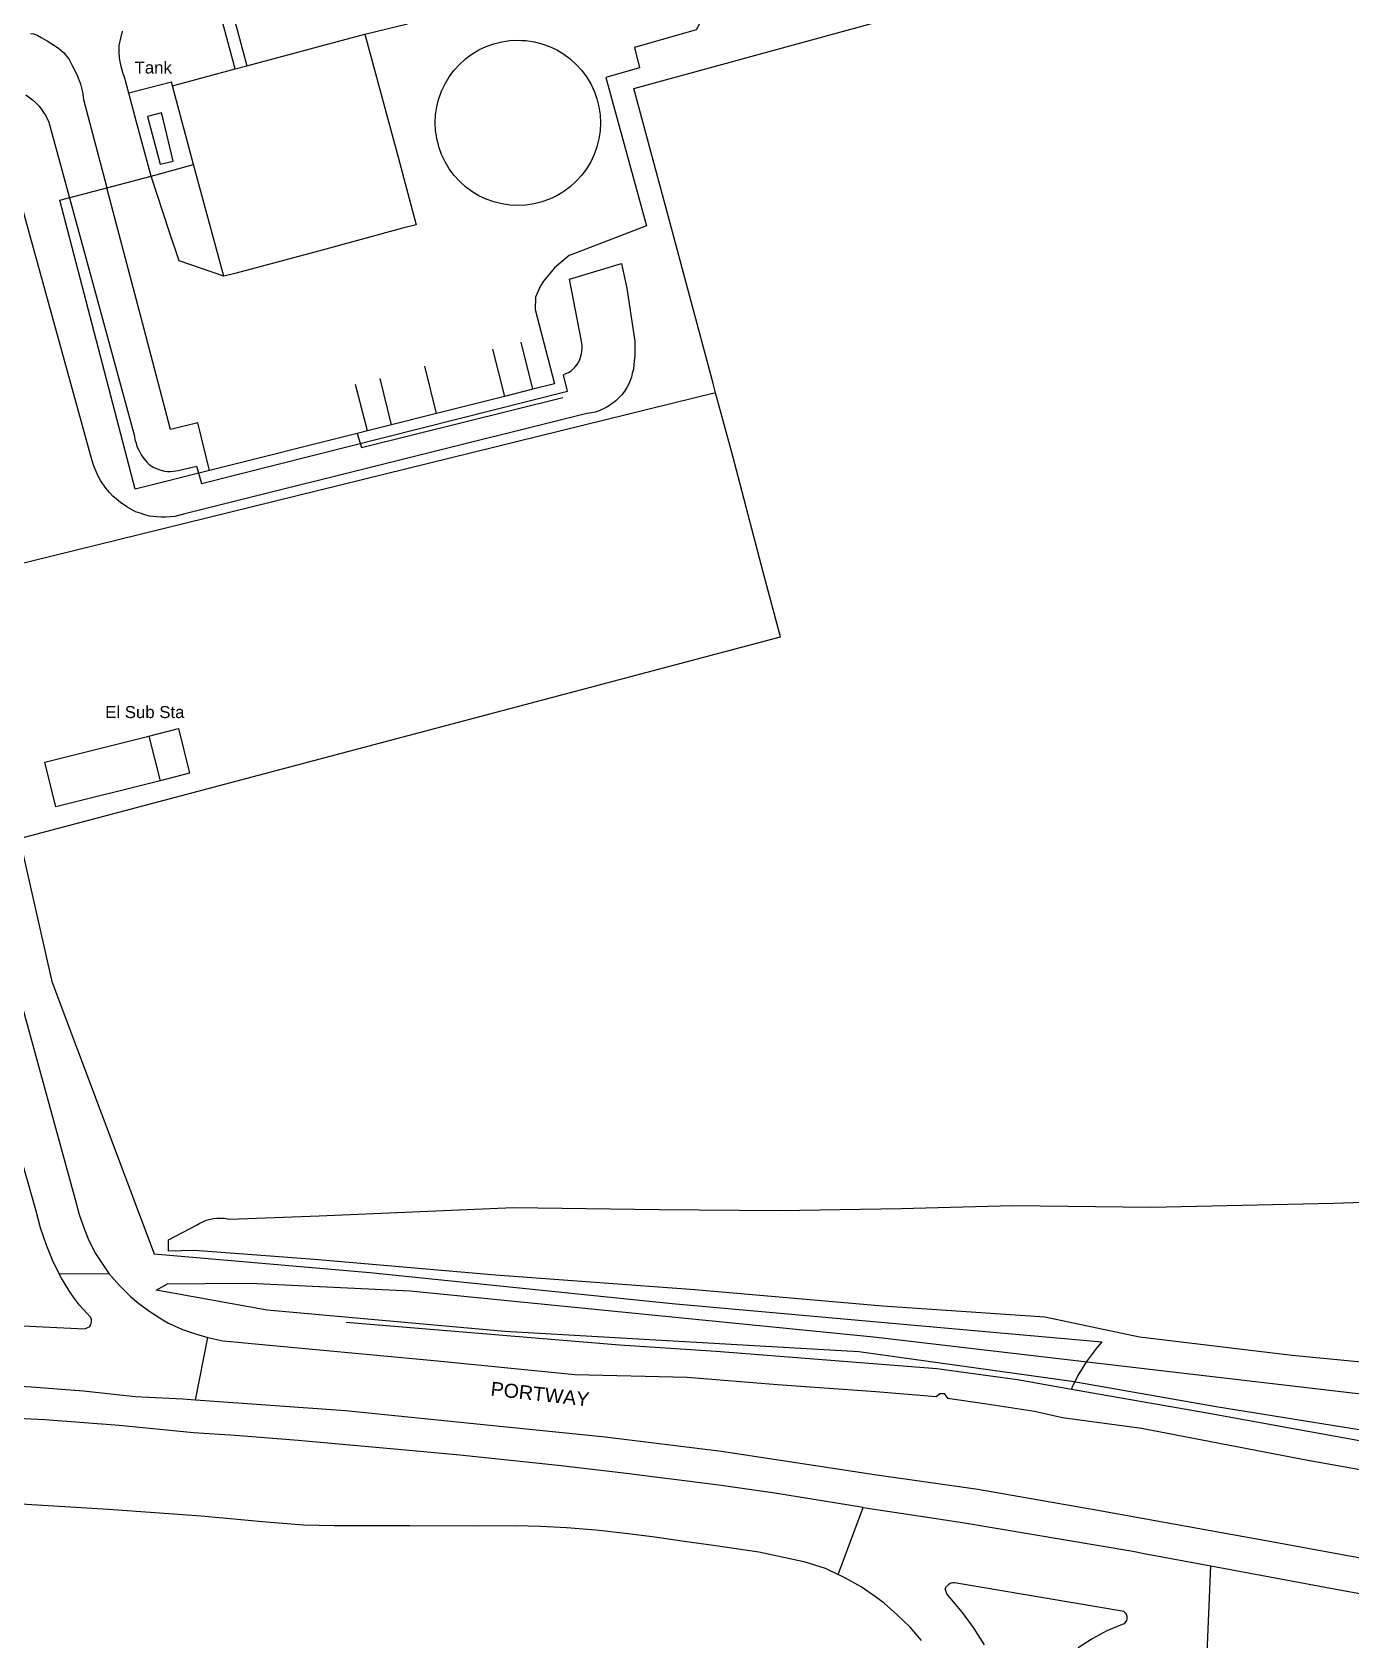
# Model space of a CAD drawing. Header units: millimetres. Extents: x 111502 to 977541, y 8702 to 1044108.
# Drawn here: x 974912.3 to 975077, y 475825.2 to 476026.1 of the extents above; entities that cross this region are included whole.
import ezdxf

# ---------------------------------------------------------------- set-up
doc = ezdxf.new("R2010")
doc.units = ezdxf.units.MM
doc.header["$LTSCALE"] = 0.25
doc.layers.add('X HVSS Site Background', color=8, linetype='Continuous')
doc.styles.add('OS Master Map$1$Standard', font='txt')

# ---------------------------------------------------------------- blocks, each defined once
blk = doc.blocks.new('OS MAP')
at = {"layer": 'X HVSS Site Background', "flags": 128}
for points in [[(488779.45, 240522.4), (488779.15, 240523.55), (488779.15, 240523.55), (488773.8, 240543.6), (488773.8, 240543.6), (488769.25, 240560.4), (488769.25, 240560.4), (488811.9, 240572.1), (488811.9, 240572.1), (488849.3, 240582.3), (488849.3, 240582.3), (488852.2, 240583.1), (488852.2, 240583.1), (488874.5, 240589.15)], [(488788.89, 240577.75), (488781.28, 240575.49), (488781.28, 240575.49), (488777.04, 240567.72), (488777.04, 240567.72), (488769.33, 240565.54), (488769.33, 240565.54), (488769.97, 240562.98), (488769.97, 240562.98), (488765.75, 240561.8), (488765.75, 240561.8), (488770.82, 240543.27)], [(488719.45, 240562.86), (488716.44, 240574.04)], [(488717.89, 240574.43), (488720.9, 240563.24)], [(488706.13, 240559.84), (488705.55, 240562), (488705.55, 240562), (488705.5, 240562.1), (488705.5, 240562.1), (488705.2, 240563.15), (488705.2, 240563.15), (488705, 240564.2), (488705, 240564.2), (488704.95, 240565), (488704.95, 240565), (488704.95, 240565.8), (488704.95, 240565.8), (488705.15, 240566.7), (488705.15, 240566.7), (488705.35, 240567.55)], [(488735.65, 240567.2), (488740.95, 240568.49)], [(488693.85, 240567.3), (488694.3, 240567.25), (488694.3, 240567.25), (488694.8, 240567.05), (488694.8, 240567.05), (488695.2, 240566.8), (488695.2, 240566.8), (488695.95, 240566.35), (488695.95, 240566.35), (488697.35, 240565.45), (488697.35, 240565.45), (488698, 240564.9), (488698, 240564.9), (488698.65, 240564.1), (488698.65, 240564.1), (488699.05, 240563.3), (488699.05, 240563.3), (488699.65, 240562.15), (488699.65, 240562.15), (488700.1, 240561), (488700.1, 240561), (488700.35, 240560), (488700.35, 240560), (488700.5, 240559.05), (488700.5, 240559.05), (488703.15, 240548.95), (488703.15, 240548.95), (488703.4, 240548.01)], [(488735.65, 240567.2), (488739.78, 240551.84), (488739.78, 240551.84), (488742.05, 240543.4), (488742.05, 240543.4), (488740.5, 240543), (488740.5, 240543), (488729.85, 240540.1), (488729.85, 240540.1), (488719.55, 240537.35), (488719.55, 240537.35), (488718, 240536.95)], [(488720.9, 240563.24), (488735.65, 240567.2)], [(488758.7, 240546.59), (488757.75, 240546.25), (488757.75, 240546.25), (488757.45, 240546.16), (488757.45, 240546.16), (488756.77, 240546), (488756.77, 240546), (488755.76, 240545.85), (488755.76, 240545.85), (488754.75, 240545.8), (488754.75, 240545.8), (488753.74, 240545.85), (488753.74, 240545.85), (488753.53, 240545.88), (488753.53, 240545.88), (488752.74, 240546), (488752.74, 240546), (488751.76, 240546.25), (488751.76, 240546.25), (488750.8, 240546.59), (488750.8, 240546.59), (488749.89, 240547.02), (488749.89, 240547.02), (488749.02, 240547.54), (488749.02, 240547.54), (488748.21, 240548.14), (488748.21, 240548.14), (488747.45, 240548.83), (488747.45, 240548.83), (488746.77, 240549.58), (488746.77, 240549.58), (488746.17, 240550.39), (488746.17, 240550.39), (488745.65, 240551.26), (488745.65, 240551.26), (488745.22, 240552.17), (488745.22, 240552.17), (488744.88, 240553.13), (488744.88, 240553.13), (488744.82, 240553.36), (488744.82, 240553.36), (488744.63, 240554.11), (488744.63, 240554.11), (488744.57, 240554.51), (488744.57, 240554.51), (488744.48, 240555.11), (488744.48, 240555.11), (488744.43, 240556.12), (488744.43, 240556.12), (488744.48, 240557.14), (488744.48, 240557.14), (488744.63, 240558.14), (488744.63, 240558.14), (488744.85, 240559.03), (488744.85, 240559.03), (488744.88, 240559.12), (488744.88, 240559.12), (488745.22, 240560.07), (488745.22, 240560.07), (488745.65, 240560.99), (488745.65, 240560.99), (488746.17, 240561.86), (488746.17, 240561.86), (488746.77, 240562.67), (488746.77, 240562.67), (488747.45, 240563.42), (488747.45, 240563.42), (488748.21, 240564.1), (488748.21, 240564.1), (488748.44, 240564.28), (488748.44, 240564.28), (488749.02, 240564.71), (488749.02, 240564.71), (488749.89, 240565.23), (488749.89, 240565.23), (488750.8, 240565.66), (488750.8, 240565.66), (488751.76, 240566), (488751.76, 240566), (488752.74, 240566.25), (488752.74, 240566.25), (488753.74, 240566.4), (488753.74, 240566.4), (488754.75, 240566.45), (488754.75, 240566.45), (488755.31, 240566.42), (488755.31, 240566.42), (488755.76, 240566.4), (488755.76, 240566.4), (488756.77, 240566.25), (488756.77, 240566.25), (488757.75, 240566), (488757.75, 240566), (488758.7, 240565.66), (488758.7, 240565.66), (488759.62, 240565.23), (488759.62, 240565.23), (488760.49, 240564.71), (488760.49, 240564.71), (488761.3, 240564.1), (488761.3, 240564.1), (488762.05, 240563.42), (488762.05, 240563.42), (488762.73, 240562.67), (488762.73, 240562.67), (488763.34, 240561.86), (488763.34, 240561.86), (488763.85, 240560.99), (488763.85, 240560.99), (488764.29, 240560.07), (488764.29, 240560.07), (488764.37, 240559.88), (488764.37, 240559.88), (488764.63, 240559.12), (488764.63, 240559.12), (488764.88, 240558.14), (488764.88, 240558.14), (488765.02, 240557.14), (488765.02, 240557.14), (488765.07, 240556.12), (488765.07, 240556.12), (488765.02, 240555.11), (488765.02, 240555.11), (488764.88, 240554.11), (488764.88, 240554.11), (488764.63, 240553.13), (488764.63, 240553.13), (488764.29, 240552.17), (488764.29, 240552.17), (488763.85, 240551.26), (488763.85, 240551.26), (488763.34, 240550.39), (488763.34, 240550.39), (488762.73, 240549.58), (488762.73, 240549.58), (488762.05, 240548.83), (488762.05, 240548.83), (488761.3, 240548.14), (488761.3, 240548.14), (488760.49, 240547.54), (488760.49, 240547.54), (488760.24, 240547.39), (488760.24, 240547.39), (488759.62, 240547.02), (488759.62, 240547.02), (488758.7, 240546.59)], [(488711.6, 240560.75), (488719.45, 240562.86)], [(488719.45, 240562.86), (488720.9, 240563.24)], [(488693.3, 240559.6), (488694.1, 240559), (488694.1, 240559), (488694.55, 240558.6), (488694.55, 240558.6), (488694.9, 240558.25), (488694.9, 240558.25), (488695.2, 240557.85), (488695.2, 240557.85), (488695.5, 240557.4), (488695.5, 240557.4), (488695.8, 240557), (488695.8, 240557), (488696.15, 240556.2), (488696.15, 240556.2), (488706.85, 240517), (488706.85, 240517), (488706.9, 240516.55), (488706.9, 240516.55), (488707.05, 240516.1), (488707.05, 240516.1), (488707.15, 240515.7), (488707.15, 240515.7), (488707.35, 240515.3), (488707.35, 240515.3), (488707.7, 240514.65), (488707.7, 240514.65), (488707.9, 240514.35), (488707.9, 240514.35), (488708.4, 240513.75), (488708.4, 240513.75), (488708.65, 240513.5), (488708.65, 240513.5), (488709.2, 240513.1), (488709.2, 240513.1), (488709.9, 240512.8), (488709.9, 240512.8), (488710.6, 240512.6), (488710.6, 240512.6), (488711, 240512.55), (488711, 240512.55), (488711.35, 240512.55), (488711.35, 240512.55), (488711.75, 240512.6), (488711.75, 240512.6), (488712.3, 240512.7), (488712.3, 240512.7), (488714.62, 240513.24), (488714.62, 240513.24), (488715.23, 240511.06), (488715.23, 240511.06), (488760.97, 240522.6), (488760.97, 240522.6), (488760.45, 240524.65), (488760.45, 240524.65), (488760.75, 240524.8), (488760.75, 240524.8), (488761.1, 240524.95), (488761.1, 240524.95), (488761.4, 240525.15), (488761.4, 240525.15), (488761.9, 240525.65), (488761.9, 240525.65), (488762.15, 240525.95), (488762.15, 240525.95), (488762.35, 240526.25), (488762.35, 240526.25), (488762.5, 240526.55), (488762.5, 240526.55), (488762.7, 240527.25), (488762.7, 240527.25), (488762.8, 240527.95), (488762.8, 240527.95), (488762.8, 240528.3), (488762.8, 240528.3), (488762.7, 240528.85), (488762.7, 240528.85), (488761.21, 240536.59)], [(488711.6, 240560.75), (488711.47, 240561.22), (488711.47, 240561.22), (488706.13, 240559.84)], [(488708.92, 240549.48), (488707.1, 240556.2), (488707.1, 240556.2), (488706.13, 240559.84)], [(488714.25, 240550.9), (488711.6, 240560.75)], [(488708.75, 240555.95), (488710.05, 240550.95), (488710.05, 240550.95), (488711.7, 240551.35), (488711.7, 240551.35), (488710.5, 240556.4), (488710.5, 240556.4), (488710.25, 240557.38), (488710.25, 240557.38), (488708.49, 240556.92), (488708.49, 240556.92), (488708.75, 240555.95)], [(488761.21, 240536.59), (488767.7, 240538.57), (488767.7, 240538.57), (488767.8, 240538.15), (488767.8, 240538.15), (488768.35, 240535.45), (488768.35, 240535.45), (488768.8, 240532.7), (488768.8, 240532.7), (488769.35, 240528.85), (488769.35, 240528.85), (488769.35, 240526.95), (488769.35, 240526.95), (488769.3, 240526.4), (488769.3, 240526.4), (488769.25, 240525.9), (488769.25, 240525.9), (488769.2, 240525.35), (488769.2, 240525.35), (488769.05, 240524.85), (488769.05, 240524.85), (488768.95, 240524.35), (488768.95, 240524.35), (488768.6, 240523.5), (488768.6, 240523.5), (488768.35, 240523.05), (488768.35, 240523.05), (488768.1, 240522.65), (488768.1, 240522.65), (488767.7, 240522.1), (488767.7, 240522.1), (488767, 240521.4), (488767, 240521.4), (488766.2, 240520.8), (488766.2, 240520.8), (488765.8, 240520.55), (488765.8, 240520.55), (488764.9, 240520.15), (488764.9, 240520.15), (488764.4, 240520), (488764.4, 240520), (488763.95, 240519.9), (488763.95, 240519.9), (488763.35, 240519.8), (488763.35, 240519.8), (488716.96, 240508.24), (488716.96, 240508.24), (488713, 240507.25), (488713, 240507.25), (488711.9, 240506.95), (488711.9, 240506.95), (488711.3, 240506.9), (488711.3, 240506.9), (488710.75, 240506.85), (488710.75, 240506.85), (488710.2, 240506.85), (488710.2, 240506.85), (488709.6, 240506.9), (488709.6, 240506.9), (488708.75, 240507), (488708.75, 240507), (488708.15, 240507.15), (488708.15, 240507.15), (488707.55, 240507.35), (488707.55, 240507.35), (488707, 240507.55), (488707, 240507.55), (488705.9, 240508.15), (488705.9, 240508.15), (488705.1, 240508.7), (488705.1, 240508.7), (488704.6, 240509.1), (488704.6, 240509.1), (488704.15, 240509.5), (488704.15, 240509.5), (488703.75, 240509.95), (488703.75, 240509.95), (488703.3, 240510.45), (488703.3, 240510.45), (488702.6, 240511.45), (488702.6, 240511.45), (488702.3, 240512), (488702.3, 240512), (488702.05, 240512.55), (488702.05, 240512.55), (488701.8, 240513.15), (488701.8, 240513.15), (488701.55, 240513.9), (488701.55, 240513.9), (488691, 240552.25)], [(488708.92, 240549.48), (488714.25, 240550.9)], [(488718, 240536.95), (488714.25, 240550.9)], [(488716.22, 240512.68), (488706.95, 240510.35), (488706.95, 240510.35), (488697.55, 240546.45), (488697.55, 240546.45), (488703.4, 240548.01)], [(488703.4, 240548.01), (488708.92, 240549.48)], [(488707.85, 240531.14), (488703.4, 240548.01)], [(488711.23, 240542.48), (488708.92, 240549.48)], [(488718, 240536.95), (488712.42, 240538.9), (488712.42, 240538.9), (488711.23, 240542.48)], [(488770.82, 240543.27), (488762.18, 240539.93), (488762.18, 240539.93), (488761.18, 240539.55), (488761.18, 240539.55), (488759.34, 240538), (488759.34, 240538), (488757.97, 240536.36), (488757.97, 240536.36), (488757.58, 240535.76), (488757.58, 240535.76), (488756.95, 240534.34), (488756.95, 240534.34), (488756.92, 240532.81), (488756.92, 240532.81), (488759.32, 240523.52)], [(488716.22, 240512.68), (488714.77, 240518.64), (488714.77, 240518.64), (488711.36, 240517.82), (488711.36, 240517.82), (488707.85, 240531.14)], [(488751.6, 240527.84), (488753.08, 240521.95)], [(488756.63, 240522.85), (488755.15, 240528.74)], [(488744.57, 240519.82), (488743.15, 240525.72)], [(488735.95, 240517.65), (488734.46, 240523.44), (488734.46, 240523.44), (488734.46, 240523.45)], [(488738.95, 240518.4), (488737.53, 240524.18)], [(488759.32, 240523.52), (488756.63, 240522.85)], [(488779.45, 240522.4), (488688.4, 240500), (488688.4, 240500), (488687.5, 240499.65), (488687.5, 240499.65), (488687.7, 240498.3), (488687.7, 240498.3), (488691.48, 240473.43)], [(488692.5, 240466.75), (488787.55, 240491.9), (488787.55, 240491.9), (488785.4, 240500), (488785.4, 240500), (488781.6, 240514.5), (488781.6, 240514.5), (488779.45, 240522.4)], [(488734.67, 240517.33), (488735.22, 240515.55), (488735.22, 240515.55), (488760.36, 240521.83)], [(488753.08, 240521.95), (488744.57, 240519.82)], [(488756.63, 240522.85), (488753.08, 240521.95)], [(488744.57, 240519.82), (488738.95, 240518.4)], [(488735.95, 240517.65), (488734.67, 240517.33)], [(488738.95, 240518.4), (488735.95, 240517.65)], [(488734.67, 240517.33), (488716.22, 240512.68)], [(488710.05, 240473.95), (488697.05, 240470.7), (488697.05, 240470.7), (488695.65, 240476.25), (488695.65, 240476.25), (488708.65, 240479.5)], [(488708.65, 240479.5), (488712.35, 240480.45), (488712.35, 240480.45), (488713.75, 240474.9), (488713.75, 240474.9), (488710.05, 240473.95)], [(488708.65, 240479.5), (488710.05, 240473.95)], [(488687.44, 240465.45), (488692.4, 240447.3), (488692.4, 240447.3), (488699.45, 240421.65), (488699.45, 240421.65), (488699.95, 240419.75), (488699.95, 240419.75), (488700.6, 240417.9), (488700.6, 240417.9), (488701.15, 240416.5), (488701.15, 240416.5), (488702, 240414.9), (488702, 240414.9), (488703, 240413.4), (488703, 240413.4), (488703.65, 240412.4)], [(488692.5, 240466.75), (488696.55, 240448.85), (488696.55, 240448.85), (488705.65, 240424.58), (488705.65, 240424.58), (488709.3, 240414.85), (488709.3, 240414.85), (488736.25, 240412.5), (488736.25, 240412.5), (488774.05, 240408.65), (488774.05, 240408.65), (488808.5, 240405.55), (488808.5, 240405.55), (488827.7, 240403.85), (488827.7, 240403.85), (488827.05, 240403.05), (488827.05, 240403.05), (488825.8, 240401.4), (488825.8, 240401.4), (488825.25, 240400.55), (488825.25, 240400.55), (488824.7, 240399.65), (488824.7, 240399.65), (488824, 240398.2), (488824, 240398.2), (488823.92, 240397.96)], [(488697.45, 240412.35), (488696.6, 240414.05), (488696.6, 240414.05), (488695.85, 240415.95), (488695.85, 240415.95), (488695.1, 240418.1), (488695.1, 240418.1), (488694.55, 240420.35), (488694.55, 240420.35), (488689.5, 240437.9), (488689.5, 240437.9), (488688.15, 240443.3), (488688.15, 240443.3), (488682.5, 240464.15)], [(488711.1, 240416.6), (488714.6, 240418.45), (488714.6, 240418.45), (488715, 240418.7), (488715, 240418.7), (488715.4, 240418.85), (488715.4, 240418.85), (488715.8, 240419.05), (488715.8, 240419.05), (488716.7, 240419.25), (488716.7, 240419.25), (488717.15, 240419.3), (488717.15, 240419.3), (488718.05, 240419.3), (488718.05, 240419.3), (488718.75, 240419.2), (488718.75, 240419.2), (488729.95, 240419.6), (488729.95, 240419.6), (488754.2, 240420.65), (488754.2, 240420.65), (488772.4, 240420.4), (488772.4, 240420.4), (488787.45, 240420.25), (488787.45, 240420.25), (488802.65, 240420.5), (488802.65, 240420.5), (488816.55, 240420.9), (488816.55, 240420.9), (488833.85, 240420.7), (488833.85, 240420.7), (488856.65, 240421.2), (488856.65, 240421.2), (488867.8, 240421.55)], [(488866.15, 240400.75), (488851.5, 240402.15), (488851.5, 240402.15), (488832.4, 240404.45), (488832.4, 240404.45), (488820.6, 240406.95), (488820.6, 240406.95), (488800.3, 240408.3), (488800.3, 240408.3), (488776.85, 240410.35), (488776.85, 240410.35), (488751.95, 240412.2), (488751.95, 240412.2), (488729.35, 240414.15), (488729.35, 240414.15), (488714.35, 240415.25), (488714.35, 240415.25), (488711.1, 240415.2), (488711.1, 240415.2), (488711.1, 240416.6)], [(488680.8, 240406.45), (488700.6, 240405.5), (488700.6, 240405.5), (488701.25, 240405.75), (488701.25, 240405.75), (488701.4, 240406), (488701.4, 240406), (488701.45, 240406.15), (488701.45, 240406.15), (488701.5, 240406.35), (488701.5, 240406.35), (488701.5, 240406.6), (488701.5, 240406.6), (488701.4, 240406.9), (488701.4, 240406.9), (488700, 240408.45), (488700, 240408.45), (488699.25, 240409.45), (488699.25, 240409.45), (488698.8, 240410.1), (488698.8, 240410.1), (488697.75, 240411.8), (488697.75, 240411.8), (488697.5, 240412.25), (488697.5, 240412.25), (488697.45, 240412.35)], [(488697.45, 240412.35), (488703.65, 240412.4)], [(488703.65, 240412.4), (488705, 240410.9), (488705, 240410.9), (488706.4, 240409.5), (488706.4, 240409.5), (488707.4, 240408.65), (488707.4, 240408.65), (488708.9, 240407.55), (488708.9, 240407.55), (488710.4, 240406.6), (488710.4, 240406.6), (488711.1, 240406.2), (488711.1, 240406.2), (488712.85, 240405.4), (488712.85, 240405.4), (488714.6, 240404.8), (488714.6, 240404.8), (488716, 240404.4)], [(488709.55, 240410.3), (488711, 240411.1), (488711, 240411.1), (488715.65, 240411.15), (488715.65, 240411.15), (488721.25, 240411.2), (488721.25, 240411.2), (488741.3, 240410.25), (488741.3, 240410.25), (488799.2, 240404.5), (488799.2, 240404.5), (488947.3, 240387.15)], [(488881.84, 240389.32), (488842.01, 240395.74), (488842.01, 240395.74), (488823.95, 240398.9), (488823.95, 240398.9), (488797.36, 240402.62), (488797.36, 240402.62), (488753.13, 240405.16), (488753.13, 240405.16), (488723.45, 240407.8), (488723.45, 240407.8), (488709.55, 240410.3)], [(488733.3, 240406.33), (488767.44, 240403.5), (488767.44, 240403.5), (488779.52, 240402.68), (488779.52, 240402.68), (488807.1, 240400.54), (488807.1, 240400.54), (488817.16, 240399.15), (488817.16, 240399.15), (488823.92, 240397.96)], [(488714.5, 240396.57), (488716, 240404.4)], [(488716, 240404.4), (488717.9, 240404), (488717.9, 240404), (488719.8, 240403.8), (488719.8, 240403.8), (488720.6, 240403.75), (488720.6, 240403.75), (488744.7, 240401.5), (488744.7, 240401.5), (488761.85, 240399.8), (488761.85, 240399.8), (488775.89, 240399.45), (488775.89, 240399.45), (488787.21, 240398.55), (488787.21, 240398.55), (488799.46, 240397.66), (488799.46, 240397.66), (488807.03, 240397.05), (488807.03, 240397.05), (488807.49, 240397.42), (488807.49, 240397.42), (488808.01, 240397.39), (488808.01, 240397.39), (488808.44, 240396.83), (488808.44, 240396.83), (488813.35, 240396.13), (488813.35, 240396.13), (488819.28, 240395.18), (488819.28, 240395.18), (488822.8, 240394.4), (488822.8, 240394.4), (488832.68, 240393.09), (488832.68, 240393.09), (488853.46, 240389.09), (488853.46, 240389.09), (488872.09, 240385.73)], [(488697.75, 240397.91), (488694.01, 240398.21), (488694.01, 240398.21), (488687.53, 240398.55), (488687.53, 240398.55), (488674.51, 240398.9)], [(488714.5, 240396.57), (488712.9, 240396.68), (488712.9, 240396.68), (488706.94, 240397.01), (488706.94, 240397.01), (488700.48, 240397.69), (488700.48, 240397.69), (488697.75, 240397.91)], [(488823.92, 240397.96), (488840.63, 240395.04), (488840.63, 240395.04), (488867.23, 240390.21), (488867.23, 240390.21), (488902, 240384.85), (488902, 240384.85), (488937.65, 240379.86), (488937.65, 240379.86), (488953.54, 240377.57)], [(488797.9, 240383.15), (488786.85, 240384.95), (488786.85, 240384.95), (488779.85, 240385.95), (488779.85, 240385.95), (488767.6, 240387.5), (488767.6, 240387.5), (488759.8, 240388.4), (488759.8, 240388.4), (488747.5, 240389.7), (488747.5, 240389.7), (488741.65, 240390.25), (488741.65, 240390.25), (488727.3, 240391.55), (488727.3, 240391.55), (488719.45, 240392.15), (488719.45, 240392.15), (488714.24, 240392.5), (488714.24, 240392.5), (488704.95, 240393.39), (488704.95, 240393.39), (488695.66, 240394.11), (488695.66, 240394.11), (488686.34, 240394.59)], [(488925.3, 240365.3), (488911.2, 240367.5), (488911.2, 240367.5), (488901.3, 240369.2), (488901.3, 240369.2), (488880.45, 240373.1), (488880.45, 240373.1), (488849.35, 240378.8), (488849.35, 240378.8), (488827.2, 240382.8), (488827.2, 240382.8), (488812.2, 240385.4), (488812.2, 240385.4), (488799.3, 240387.25), (488799.3, 240387.25), (488780.2, 240390.15), (488780.2, 240390.15), (488765.65, 240391.95), (488765.65, 240391.95), (488733.2, 240395.25), (488733.2, 240395.25), (488714.5, 240396.57)], [(488691.98, 240383.66), (488703.6, 240382.98), (488703.6, 240382.98), (488715.2, 240382.12), (488715.2, 240382.12), (488723.32, 240381.37), (488723.32, 240381.37), (488727.98, 240381), (488727.98, 240381), (488731.84, 240380.93), (488731.84, 240380.93), (488741.26, 240380.9), (488741.26, 240380.9), (488749.17, 240380.86), (488749.17, 240380.86), (488754.44, 240380.91), (488754.44, 240380.91), (488757.63, 240380.83), (488757.63, 240380.83), (488760.83, 240380.65), (488760.83, 240380.65), (488764.51, 240380.36), (488764.51, 240380.36), (488768.19, 240379.97), (488768.19, 240379.97), (488771.86, 240379.49), (488771.86, 240379.49), (488775.53, 240378.98), (488775.53, 240378.98), (488779.19, 240378.46), (488779.19, 240378.46), (488784.86, 240377.62), (488784.86, 240377.62), (488790.46, 240376.42), (488790.46, 240376.42), (488793.16, 240375.59), (488793.16, 240375.59), (488794.79, 240374.8)], [(488794.79, 240374.8), (488797.9, 240383.15)], [(488797.9, 240383.15), (488805.65, 240381.99), (488805.65, 240381.99), (488810.55, 240381.25), (488810.55, 240381.25), (488831.6, 240377.7), (488831.6, 240377.7), (488833, 240377.44), (488833, 240377.44), (488841.34, 240375.89)], [(488805.2, 240366.55), (488803.75, 240368.2), (488803.75, 240368.2), (488802.15, 240369.75), (488802.15, 240369.75), (488800.5, 240371.2), (488800.5, 240371.2), (488799.45, 240372), (488799.45, 240372), (488797.65, 240373.25), (488797.65, 240373.25), (488795.7, 240374.35), (488795.7, 240374.35), (488794.79, 240374.8)], [(488840.83, 240363.98), (488841.34, 240375.89)], [(488841.34, 240375.89), (488857.4, 240372.9), (488857.4, 240372.9), (488881.6, 240368.5), (488881.6, 240368.5), (488895.05, 240366)], [(488813.05, 240366), (488811.75, 240368.05), (488811.75, 240368.05), (488810.3, 240370.05), (488810.3, 240370.05), (488808.75, 240371.9), (488808.75, 240371.9), (488808.35, 240372.4), (488808.35, 240372.4), (488808.15, 240373), (488808.15, 240373), (488808.3, 240373.3), (488808.3, 240373.3), (488808.6, 240373.6), (488808.6, 240373.6), (488808.75, 240373.7), (488808.75, 240373.7), (488808.9, 240373.75), (488808.9, 240373.75), (488809.1, 240373.8), (488809.1, 240373.8), (488809.3, 240373.8), (488809.3, 240373.8), (488830.25, 240370.25), (488830.25, 240370.25), (488830.4, 240370.2), (488830.4, 240370.2), (488830.55, 240370.1), (488830.55, 240370.1), (488830.65, 240369.95), (488830.65, 240369.95), (488830.75, 240369.85), (488830.75, 240369.85), (488830.8, 240369.7), (488830.8, 240369.7), (488830.83, 240369.59), (488830.83, 240369.59), (488830.85, 240369.5), (488830.85, 240369.5), (488830.85, 240369.2), (488830.85, 240369.2), (488830.8, 240369.05), (488830.8, 240369.05), (488830.6, 240368.75), (488830.6, 240368.75), (488830.5, 240368.65), (488830.5, 240368.65), (488830.25, 240368.55), (488830.25, 240368.55), (488828.35, 240367.75), (488828.35, 240367.75), (488826.5, 240366.75), (488826.5, 240366.75), (488824.75, 240365.65)]]:
    blk.add_lwpolyline(points, dxfattribs=at)
at = {"layer": 'X HVSS Site Background', "char_height": 1.5, "attachment_point": 7, "style": 'OS Master Map$1$Standard'}
for s, insert in [('{\\farial|b0|i0|c0|p34;Tank}', (488706.87, 240562.26)), ('{\\farial|b0|i0|c0|p34;El Sub Sta}', (488703.2, 240481.75))]:
    blk.add_mtext(s, dxfattribs=dict(at, insert=insert))
at = {"layer": 'X HVSS Site Background', "insert": (488757.52, 240397.33), "char_height": 1.75, "attachment_point": 5, "rotation": 353.6, "style": 'OS Master Map$1$Standard'}
blk.add_mtext('{\\farial|b0|i0|c0|p34;PORTWAY}', dxfattribs=at)

msp = doc.modelspace()

# ---------------------------------------------------------------- block references
at = {"lineweight": 0}
msp.add_blockref('OS MAP', (486218.2, 235458.61), dxfattribs=at)

doc.saveas('drawing.dxf')
